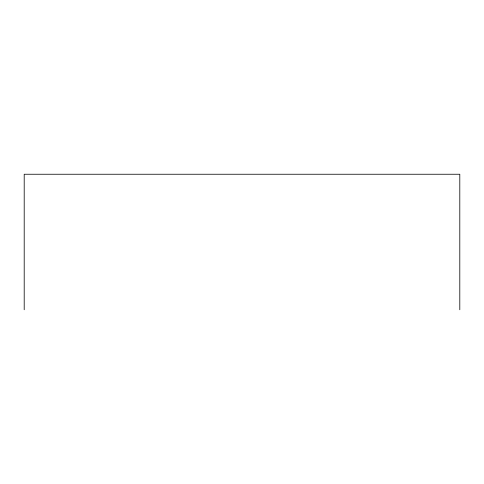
<?xml version="1.0" encoding="UTF-8"?>
<svg xmlns="http://www.w3.org/2000/svg" width="484" height="484" viewBox="0 0 484 484"><rect width="100%" height="100%" fill="white"/><g stroke="black" fill="none" stroke-linecap="round" stroke-linejoin="round"><path stroke-width="0.73" d="M459.8 309.754L459.8 174.246L24.2 174.246L24.2 309.754"/></g></svg>
